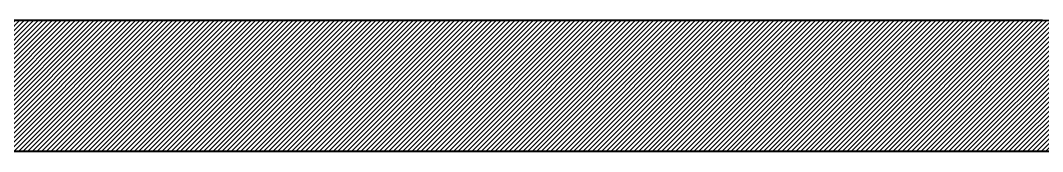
# Model space of a CAD drawing. Header units: inches. Extents: x 547 to 1628, y -123 to 254.
# Drawn here: x 872.61 to 911.65, y -119.72 to -114.72 of the extents above; entities that cross this region are included whole.
import ezdxf

# ---------------------------------------------------------------- set-up
doc = ezdxf.new("R2010")
doc.units = ezdxf.units.IN
doc.header["$MEASUREMENT"] = 0
doc.layers.add('Electrical-Baskets', color=6, linetype='Continuous')
doc.layers.add('Wall', color=7, linetype='Continuous', lineweight=40)

msp = doc.modelspace()

# ---------------------------------------------------------------- hatches: boundary and pattern name
at = {"layer": 'Electrical-Baskets'}
h = msp.add_hatch(dxfattribs=at)
h.set_pattern_fill('ANSI31', color=256)
h.set_pattern_definition([(45, (0, 0), (-0.08838834764831843, 0.08838834764831845), [])])
h.paths.add_polyline_path([(916.6530423899931, -114.7206141890851), (871.6530423899932, -114.7206141890851), (871.6530423899932, -119.7206141891629), (916.6530423899931, -119.7206141891629)])

# ---------------------------------------------------------------- linework, layer by layer
for points in [[(871.6530423899932, -114.7206141890851), (916.6530423899931, -114.7206141890851), (916.6530423899931, -114.7206141890851), (871.6530423899932, -114.7206141890851)], [(871.6530423899932, -119.7206141891629), (916.6530423899931, -119.7206141891629), (916.6530423899931, -114.7206141890851), (871.6530423899932, -114.7206141890851)]]:
    msp.add_lwpolyline(points, close=True, dxfattribs=at)
at = {"layer": 'Wall'}
for p, q in [((911.6530423899932, -114.7206141891629), (871.6530423899915, -114.7206141891629)), ((1190.653042389993, -119.720614189163), (598.6530423899932, -119.7206141891629))]:
    msp.add_line(p, q, dxfattribs=at)

doc.saveas('drawing.dxf')
